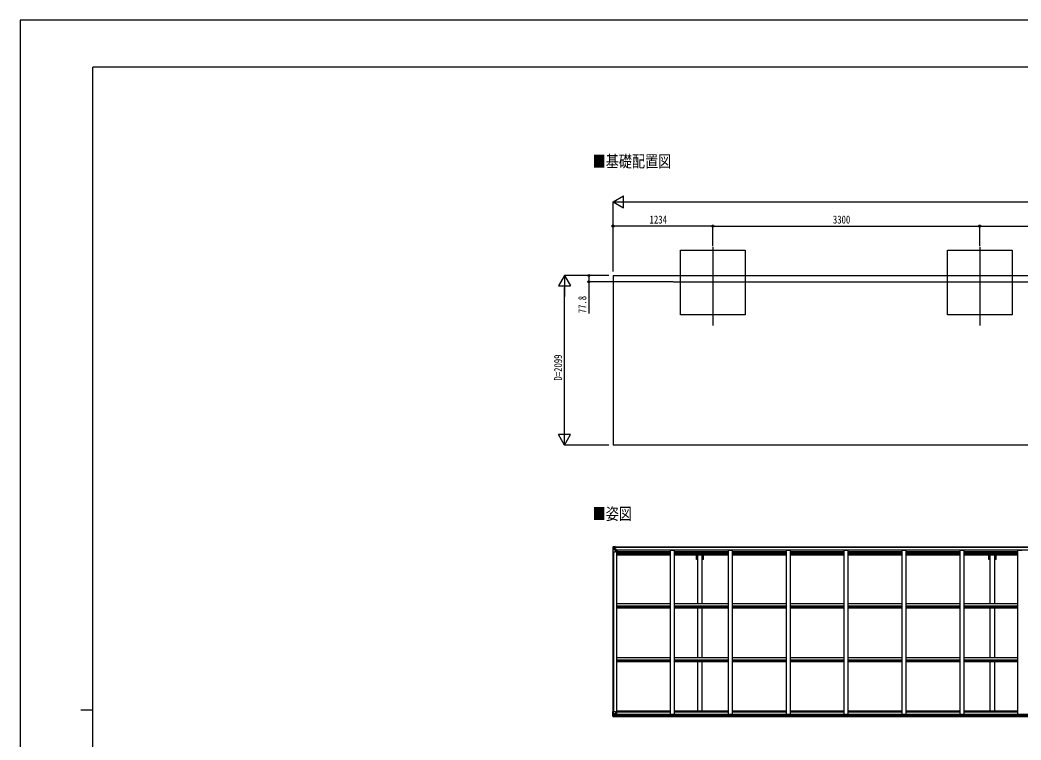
# Model space of a CAD drawing. Units: millimetres, scale not verified. Extents: x -12615 to 12615, y -8910 to 8910.
# Drawn here: x -12615 to -237, y 0 to 8910 of the extents above; entities that cross this region are included whole.
import ezdxf
from ezdxf.enums import TextEntityAlignment as Align

# ---------------------------------------------------------------- set-up
doc = ezdxf.new("R2010")
doc.units = ezdxf.units.MM
doc.header["$LTSCALE"] = 30
for name, color, linetype in [('0-2_USER1', 3, 'Continuous'), ('0-3_YKK_12', 2, 'Continuous'), ('0-4_YKK_13', 4, 'Continuous'), ('0-5_YKK_A1', 4, 'Continuous'), ('0-6_YKK_D', 6, 'Continuous'), ('0-7_YKK_ZWAK', 7, 'Continuous')]:
    doc.layers.add(name, color=color, linetype=linetype)
doc.styles.add('ＭＳ ゴシック', font='')
doc.styles.get('ＭＳ ゴシック').set_extended_font_data('MS Gothic')

msp = doc.modelspace()

# ---------------------------------------------------------------- linework, layer by layer
at = {"layer": '0-3_YKK_12'}
for p, q in [((-4047.77, 6100.43), (-4047.77, 5130.26)), ((-747.77, 6100.43), (-747.77, 5130.26)), ((-4535.73, 5671.14), (5461.37, 5671.14))]:
    msp.add_line(p, q, dxfattribs=at)
at = {"layer": '0-4_YKK_13'}
for p, q in [((-5283.77, 2389.8), (-5283.77, 2389.76)), ((-5282.83, 2390.8), (-5282.83, 2390.8)), ((-5282.83, 2390.76), (-5282.83, 2390.8)), ((-5273.86, 2391.19), (-5281.78, 2390.71)), ((-5280.92, 2389.74), (-5280.92, 2389.68)), ((-5280.92, 2329.09), (-5280.92, 2389.68)), ((-5280.38, 2355.97), (-5276.24, 2368.06)), ((-5280.38, 2355.97), (-5273.77, 2355.76)), ((-5276.96, 2386.3), (-5279.69, 2389.97)), ((-5276.1, 2382.79), (-5273.77, 2382.85)), ((-5276.1, 2369.32), (-5276.1, 2382.79)), ((-5273.77, 2369.29), (-5276.1, 2369.32)), ((-5261.77, 2391.98), (-5273.77, 2391.19)), ((-5273.77, 2382.85), (-5261.77, 2382.85)), ((-5273.77, 2369.29), (-5261.77, 2369.29)), ((-5273.77, 2369.29), (-5273.77, 2369.29)), ((-5273.77, 2355.76), (-5249.77, 2355.76)), ((-5268.29, 2375.65), (-5268.29, 2374.69)), ((-5262.77, 2382.85), (-5261.77, 2382.85)), ((-5255.27, 2392.49), (-5261.77, 2392.09)), ((-5261.77, 2365.99), (-5261.77, 2392.09)), ((-5261.77, 2391.21), (-5255.27, 2391.6)), ((-5260.27, 2386.38), (-5261.77, 2386.38)), ((-5260.27, 2382.85), (-5261.77, 2382.85)), ((-5260.27, 2369.29), (-5261.77, 2369.29)), ((-5260.94, 2365.73), (-5250.59, 2364.08)), ((-5260.94, 2365.1), (-5260.94, 2365.73)), ((-5250.59, 2363.45), (-5260.94, 2365.1)), ((-5255.27, 2390.68), (-5260.27, 2390.59)), ((-5259.77, 2386.02), (-5260.27, 2386.02)), ((-5256.27, 2381.09), (-5260.27, 2381.09)), ((-5256.27, 2372.89), (-5260.27, 2372.89)), ((-5260.16, 2384.72), (-5256.27, 2384.72)), ((-5259.77, 2387.05), (-5259.77, 2385.09)), ((-5251.77, 2387.05), (-5259.77, 2387.05)), ((-5251.77, 2387.02), (-5259.77, 2387.02)), ((-5249.77, 2385.18), (-5259.77, 2385.09)), ((-5259.77, 2384.93), (-5259.77, 2385.09)), ((-5259.77, 2385.09), (-5259.77, 2385.09)), ((-5256.27, 2364.99), (-5256.27, 2384.96)), ((-5255.27, 2391.6), (-5255.27, 2392.49)), ((-5255.27, 2391.09), (-5255.27, 2391.6)), ((-5255.27, 2391.09), (-5255.27, 2390.68)), ((-5255.27, 2390.68), (-5255.27, 2389.86)), ((-5253.27, 2387.8), (-5253.27, 2387.05)), ((-5250.59, 2364.08), (-5250.59, 2363.45)), ((-5250.32, 2364), (-5246.27, 2363.97)), ((-5250.27, 2390.29), (-5250.27, 2389.86)), ((-5249.97, 2390.29), (-5250.27, 2390.29)), ((-5249.97, 2390.29), (-5248.28, 2389.86)), ((-5249.77, 2386.79), (-5244.77, 2386.79)), ((-5249.77, 2385.18), (-5249.77, 2386.79)), ((-5249.77, 2330.09), (-5249.77, 2363.19)), ((-5245.27, 2352.09), (-5249.77, 2352.09)), ((-5245.27, 2363.96), (-5246.27, 2363.97)), ((-5246.27, 2362.23), (-5245.27, 2362.24)), ((-5245.27, 2348.17), (-5245.27, 2363.96)), ((-5244.77, 2387.8), (-5244.77, 2386.79)), ((-5244.77, 2386.79), (-5243.77, 2386.79)), ((-5243.77, 2386.79), (-5243.77, 2387.8)), ((-5243.77, 2386.79), (-5243.77, 2385.22)), ((-5243.77, 2385.11), (-5243.77, 2385.22)), ((-5280.92, 2329.09), (-5250.77, 2329.09)), ((-5229.27, 2348.17), (-5249.77, 2348.17)), ((-5283.45, 354.01), (-5250.45, 354.01)), ((-5283.45, 293.3), (-5283.45, 354.01)), ((-5282.52, 292.35), (-5282.52, 292.3)), ((-5273.55, 291.92), (-5281.47, 292.39)), ((-5280.61, 354.01), (-5280.61, 293.43)), ((-5280.61, 293.36), (-5280.61, 293.43)), ((-5280.07, 327.13), (-5273.45, 327.35)), ((-5280.07, 327.13), (-5275.92, 315.05)), ((-5276.64, 296.8), (-5279.38, 293.14)), ((-5273.45, 313.82), (-5275.79, 313.78)), ((-5275.79, 313.78), (-5275.79, 300.31)), ((-5275.79, 300.31), (-5273.45, 300.25)), ((-5273.45, 327.35), (-5249.45, 327.35)), ((-5273.45, 313.82), (-5273.45, 313.81)), ((-5261.45, 313.81), (-5273.45, 313.81)), ((-5273.45, 300.26), (-5261.45, 300.26)), ((-5261.45, 291.13), (-5273.45, 291.91)), ((-5268.93, 307.45), (-5268.93, 308.41)), ((-5261.45, 317.8), (-5254.95, 317.8)), ((-5261.45, 317.8), (-5261.45, 291.01)), ((-5250.28, 319.66), (-5260.63, 318)), ((-5260.63, 318), (-5260.63, 317.8)), ((-5257.93, 317.8), (-5250.28, 319.02)), ((-5254.95, 317.8), (-5245.95, 317.77)), ((-5254.95, 290.62), (-5254.95, 296.56)), ((-5245.95, 295.99), (-5254.95, 295.93)), ((-5250.28, 319.02), (-5250.28, 319.66)), ((-5249.45, 353.01), (-5249.45, 319.92)), ((-5244.95, 316.86), (-5244.95, 296.7))]:
    msp.add_line(p, q, dxfattribs=at)
for points in [[(-5283.77, 2389.76), (-5283.77, 2329.09), (-5280.92, 2329.09)], [(-5282.83, 2390.8), (-5273.77, 2391.36), (-5261.77, 2392.09)], [(-5270.21, 2376.61), (-5271.17, 2376.61), (-5271.17, 2377.57), (-5270.21, 2377.57)], [(-5269.25, 2378.53), (-5269.25, 2379.49), (-5268.29, 2379.49), (-5268.29, 2378.53)], [(-5268.29, 2374.69), (-5269.25, 2374.69), (-5269.25, 2375.65)], [(-5267.33, 2377.57), (-5266.37, 2377.57), (-5266.37, 2376.61), (-5267.33, 2376.61)], [(-5255.27, 2391.09), (-5260.27, 2391.09), (-5260.27, 2365.63)], [(-5259.77, 2386.02), (-5251.77, 2386.02), (-5251.77, 2387.8)], [(-5244.77, 2385.06), (-5259.77, 2384.93), (-5259.77, 2384.93)], [(-5249.77, 2385.18), (-5249.77, 2385.17), (-5243.77, 2385.22)], [(-5246.27, 2363.97), (-5246.27, 2362.23), (-5249.77, 2362.22)], [(-5282.52, 292.3), (-5273.45, 291.75), (-5254.95, 290.62)], [(-5269.89, 305.53), (-5270.85, 305.53), (-5270.85, 306.49), (-5269.89, 306.49)], [(-5268.93, 308.41), (-5267.97, 308.41), (-5267.97, 307.45)], [(-5267.97, 304.57), (-5267.97, 303.61), (-5268.93, 303.61), (-5268.93, 304.57)], [(-5267.01, 306.49), (-5266.05, 306.49), (-5266.05, 305.53), (-5267.01, 305.53)], [(-5244.95, 296.7), (-5244.97, 296.6), (-5254.95, 296.56)]]:
    msp.add_lwpolyline(points, dxfattribs=at)
for centre in [(-5268.77, 2377.09), (-5268.45, 306.01)]:
    msp.add_circle(centre, 5.3, dxfattribs=at)
for centre, radius, start, end in [((-5282.77, 2389.8), 0.999, 93.4424, 179.95083), ((-5282.77, 2389.8), 1, 93.50017, 180.00079), ((-5282.77, 2389.76), 0.999, 93.4424, 179.95083), ((-5281.61, 2403.41), 12.7, 269.24466, 275.10311), ((-5279.64, 2389.8), 1.28, 131.17831, 182.45895), ((-5270.21, 2378.53), 0.96, 270, 0), ((-5270.21, 2375.65), 0.96, 0, 90), ((-5267.33, 2378.53), 0.96, 180, 270), ((-5267.33, 2375.65), 0.96, 90, 180), ((-5260.83, 2366.67), 0.937, 182.32209, 263.26766), ((-5260.83, 2366.03), 0.937, 182.32209, 263.26766), ((-5259.77, 2387.55), 0.5, 179.99802, 269.99691), ((-5259.77, 2387.52), 0.5, 180.00109, 270.00109), ((-5259.77, 2384.59), 0.5, 90.52895, 180.04464), ((-5259.76, 2384.42), 0.513, 91.88028, 181.04707), ((-5250.7, 2363.15), 0.937, 2.32209, 83.26766), ((-5250.7, 2362.52), 0.937, 2.32209, 83.26766), ((-5244.63, 2392.75), 7.69, 268.96999, 276.43426), ((-5250.77, 2330.09), 1, 270, 0), ((-5282.46, 293.34), 0.999, 180.04917, 266.5576), ((-5282.46, 293.31), 0.999, 180.04917, 266.5576), ((-5282.45, 293.3), 1, 179.99921, 266.49983), ((-5281.3, 279.7), 12.7, 84.89689, 90.75534), ((-5279.33, 293.31), 1.28, 177.54105, 228.82169), ((-5269.89, 307.45), 0.96, 270, 0), ((-5269.89, 304.57), 0.96, 0, 90), ((-5267.01, 307.45), 0.96, 180, 270), ((-5267.01, 304.57), 0.96, 90, 180), ((-5260.52, 317.07), 0.937, 96.73234, 129.06602), ((-5250.45, 353.01), 1, 0, 90), ((-5250.39, 320.59), 0.937, 276.73234, 357.67791), ((-5250.39, 319.95), 0.937, 276.73234, 357.67791)]:
    msp.add_arc(centre, radius, start, end, dxfattribs=at)
for centre, major_axis, ratio, start_param, end_param in [((-5081.83, 2403.11), (201, 12.36), 0.060933, 3.13734627, 3.13784492), ((-5280.83, 2390.88), (2, 0.12), 0.060933, 3.13784492, 4.21192957), ((-5279.66, 2358.32), (0.85, 2.32), 0.403757, 2.3087461, 3.27440486), ((-5280.64, 2387.78), (-0.02, 3), 0.466854, 5.52348971, 6.15750234), ((-5278.97, 2382.71), (0.03, 5), 0.573921, 4.73206034, 5.51591357), ((-5277.5, 2369.34), (0, 3), 0.468246, 4.2703918, 4.70589714), ((-5355.52, 2382.85), (81.75, 0), 0.061163, 0, 0.00077247), ((-5280.52, 292.22), (2, -0.12), 0.060933, 2.07125573, 3.14534039), ((-5081.52, 279.99), (201, -12.36), 0.060933, 3.14534039, 3.14583904), ((-5279.34, 324.78), (0.85, -2.32), 0.403757, 3.00878045, 3.9744392), ((-5280.32, 295.32), (-0.02, -3), 0.466854, 0.12568297, 0.75969559), ((-5278.66, 300.39), (0.03, -5), 0.573921, 0.76727174, 1.55112496), ((-5277.19, 313.76), (0, -3), 0.468246, 1.57728817, 2.01279351), ((-5355.2, 300.26), (81.75, 0), 0.061163, 6.28241284, 6.28318531), ((-5245.95, 316.86), (1, -0.021), 0.906239, 0.01870467, 1.589501), ((-5245.95, 296.7), (1, 0.012), 0.707053, 4.70366366, 6.124411)]:
    msp.add_ellipse(centre, major_axis=major_axis, ratio=ratio, start_param=start_param, end_param=end_param, dxfattribs=at)
at = {"layer": '0-5_YKK_A1'}
for p, q in [((-5281.77, 5748.94), (6214.23, 5748.94)), ((-5281.77, 5748.94), (-5281.77, 3649.94)), ((6214.23, 3649.94), (-5281.77, 3649.94)), ((-5260.27, 2389.86), (458.98, 2389.86)), ((-5260.25, 2387.8), (458.98, 2387.8)), ((-5281.77, 354.01), (-5281.77, 2329.09)), ((-5272.77, 354.01), (-5272.77, 2329.09)), ((-5272.07, 354.01), (-5272.07, 2329.09)), ((-5249.77, 2347.57), (-5236.77, 2347.57)), ((-5236.77, 317.66), (-5236.77, 2347.57)), ((-5236.76, 2334.52), (-4570.77, 2334.52)), ((-5236.76, 2318.08), (-4570.77, 2318.08)), ((-5236.76, 2314.3), (-4570.77, 2314.3)), ((-5236.76, 2302.95), (-4570.77, 2302.95)), ((-5236.76, 2290.13), (-4570.77, 2290.13)), ((433.73, 2349.59), (-5229.27, 2349.59)), ((-5229.27, 2349.59), (-5229.27, 2334.52)), ((-4570.77, 317.66), (-4570.77, 2346.92)), ((-4520.77, 2346.92), (-4570.77, 2346.92)), ((-4520.77, 317.66), (-4520.77, 2346.92)), ((-4520.77, 2334.52), (-3854.77, 2334.52)), ((-4520.77, 2318.08), (-3854.77, 2318.08)), ((-4520.77, 2314.3), (-3854.77, 2314.3)), ((-4520.77, 2302.95), (-3854.77, 2302.95)), ((-4520.77, 2290.13), (-3854.77, 2290.13)), ((-4251.75, 2233.86), (-4251.75, 2290.13)), ((-4234.05, 2233.86), (-4251.75, 2233.86)), ((-4234.05, 1687.57), (-4234.05, 2290.13)), ((-4179.05, 1687.57), (-4179.05, 2290.13)), ((-4161.35, 2233.86), (-4179.05, 2233.86)), ((-4161.35, 2233.86), (-4161.35, 2290.13)), ((-3854.77, 317.66), (-3854.77, 2346.92)), ((-3804.77, 2346.92), (-3854.77, 2346.92)), ((-3804.77, 317.66), (-3804.77, 2346.92)), ((-3804.76, 2334.52), (-3138.77, 2334.52)), ((-3804.76, 2318.08), (-3138.77, 2318.08)), ((-3804.76, 2314.3), (-3138.77, 2314.3)), ((-3804.76, 2302.95), (-3138.77, 2302.95)), ((-3804.76, 2290.13), (-3138.77, 2290.13)), ((-3138.77, 317.66), (-3138.77, 2346.92)), ((-3088.77, 2346.92), (-3138.77, 2346.92)), ((-3088.77, 317.66), (-3088.77, 2346.92)), ((-3088.76, 2334.52), (-2422.77, 2334.52)), ((-3088.76, 2318.08), (-2422.77, 2318.08)), ((-3088.76, 2314.3), (-2422.77, 2314.3)), ((-3088.76, 2302.95), (-2422.77, 2302.95)), ((-3088.76, 2290.13), (-2422.77, 2290.13)), ((-2422.77, 317.66), (-2422.77, 2346.92)), ((-2372.77, 2346.92), (-2422.77, 2346.92)), ((-2372.77, 317.66), (-2372.77, 2346.92)), ((-2372.77, 2334.52), (-1706.77, 2334.52)), ((-2372.77, 2318.08), (-1706.77, 2318.08)), ((-2372.77, 2314.3), (-1706.77, 2314.3)), ((-2372.77, 2302.95), (-1706.77, 2302.95)), ((-2372.77, 2290.13), (-1706.77, 2290.13)), ((-1706.77, 317.66), (-1706.77, 2346.92)), ((-1656.77, 2346.92), (-1706.77, 2346.92)), ((-1656.77, 317.66), (-1656.77, 2346.92)), ((-1656.77, 2334.52), (-990.77, 2334.52)), ((-1656.77, 2318.08), (-990.77, 2318.08)), ((-1656.77, 2314.3), (-990.77, 2314.3)), ((-1656.77, 2302.95), (-990.77, 2302.95)), ((-1656.77, 2290.13), (-990.77, 2290.13)), ((-990.77, 317.66), (-990.77, 2346.92)), ((-940.77, 2346.92), (-990.77, 2346.92)), ((-940.77, 317.66), (-940.77, 2346.92)), ((-940.77, 2334.52), (-274.77, 2334.52)), ((-940.77, 2318.08), (-274.77, 2318.08)), ((-940.77, 2314.3), (-274.77, 2314.3)), ((-940.77, 2302.95), (-274.77, 2302.95)), ((-940.77, 2290.13), (-274.77, 2290.13)), ((-634.97, 2233.86), (-634.97, 2290.13)), ((-617.27, 2233.86), (-634.97, 2233.86)), ((-617.27, 1687.57), (-617.27, 2290.13)), ((-562.27, 1687.57), (-562.27, 2290.13)), ((-544.57, 2233.86), (-562.27, 2233.86)), ((-544.57, 2233.86), (-544.57, 2290.13)), ((-274.77, 317.66), (-274.77, 2346.92)), ((-224.77, 2346.92), (-274.77, 2346.92)), ((-5236.77, 1687.57), (-4570.77, 1687.57)), ((-5236.77, 1658.53), (-4570.77, 1658.53)), ((-5236.77, 1648.8), (-4570.77, 1648.8)), ((-5236.77, 1635.94), (-4570.77, 1635.94)), ((-4520.77, 1687.57), (-3854.77, 1687.57)), ((-4520.77, 1658.53), (-3854.77, 1658.53)), ((-4520.77, 1648.8), (-3854.77, 1648.8)), ((-4520.77, 1635.94), (-3854.77, 1635.94)), ((-4234.05, 1020.11), (-4234.05, 1635.94)), ((-4179.05, 1020.11), (-4179.05, 1635.94)), ((-3804.77, 1687.57), (-3138.77, 1687.57)), ((-3804.77, 1658.53), (-3138.77, 1658.53)), ((-3804.77, 1648.8), (-3138.77, 1648.8)), ((-3804.77, 1635.94), (-3138.77, 1635.94)), ((-3088.77, 1687.57), (-2422.77, 1687.57)), ((-3088.77, 1658.53), (-2422.77, 1658.53)), ((-3088.77, 1648.8), (-2422.77, 1648.8)), ((-3088.77, 1635.94), (-2422.77, 1635.94)), ((-2372.77, 1687.57), (-1706.77, 1687.57)), ((-2372.77, 1658.53), (-1706.77, 1658.53)), ((-2372.77, 1648.8), (-1706.77, 1648.8)), ((-2372.77, 1635.94), (-1706.77, 1635.94)), ((-1656.77, 1687.57), (-990.77, 1687.57)), ((-1656.77, 1658.53), (-990.77, 1658.53)), ((-1656.77, 1648.8), (-990.77, 1648.8)), ((-1656.77, 1635.94), (-990.77, 1635.94)), ((-940.77, 1687.57), (-274.77, 1687.57)), ((-940.77, 1658.53), (-274.77, 1658.53)), ((-940.77, 1648.8), (-274.77, 1648.8)), ((-940.77, 1635.94), (-274.77, 1635.94)), ((-617.27, 1020.11), (-617.27, 1635.94)), ((-562.27, 1020.11), (-562.27, 1635.94)), ((-5236.77, 1020.11), (-4570.77, 1020.11)), ((-5236.77, 990.36), (-4570.77, 990.36)), ((-4520.77, 1020.11), (-3854.77, 1020.11)), ((-4520.77, 990.36), (-3854.77, 990.36)), ((-3804.77, 1020.11), (-3138.77, 1020.11)), ((-3804.77, 990.36), (-3138.77, 990.36)), ((-3088.77, 1020.11), (-2422.77, 1020.11)), ((-3088.77, 990.36), (-2422.77, 990.36)), ((-2372.77, 1020.11), (-1706.77, 1020.11)), ((-2372.77, 990.36), (-1706.77, 990.36)), ((-1656.77, 1020.11), (-990.77, 1020.11)), ((-1656.77, 990.36), (-990.77, 990.36)), ((-940.77, 1020.11), (-274.77, 1020.11)), ((-940.77, 990.36), (-274.77, 990.36)), ((-5236.77, 985.94), (-4570.77, 985.94)), ((-5236.77, 972.92), (-4570.77, 972.92)), ((-4520.77, 985.94), (-3854.77, 985.94)), ((-4520.77, 972.92), (-3854.77, 972.92)), ((-4234.05, 354.9), (-4234.05, 972.92)), ((-4179.05, 354.9), (-4179.05, 972.92)), ((-3804.77, 985.94), (-3138.77, 985.94)), ((-3804.77, 972.92), (-3138.77, 972.92)), ((-3088.77, 985.94), (-2422.77, 985.94)), ((-3088.77, 972.92), (-2422.77, 972.92)), ((-2372.77, 985.94), (-1706.77, 985.94)), ((-2372.77, 972.92), (-1706.77, 972.92)), ((-1656.77, 985.94), (-990.77, 985.94)), ((-1656.77, 972.92), (-990.77, 972.92)), ((-940.77, 985.94), (-274.77, 985.94)), ((-940.77, 972.92), (-274.77, 972.92)), ((-617.27, 354.9), (-617.27, 972.92)), ((-562.27, 354.9), (-562.27, 972.92)), ((-5254.95, 293.16), (459.42, 293.16)), ((-5254.95, 292.22), (459.42, 292.22)), ((-5245.49, 317.66), (449.96, 317.66)), ((-5244.95, 315.31), (449.42, 315.31)), ((-5244.95, 299.65), (449.42, 299.65)), ((-4570.77, 354.9), (-5236.77, 354.9)), ((-4570.77, 345.77), (-5236.77, 345.77)), ((-3854.77, 354.9), (-4520.77, 354.9)), ((-3854.77, 345.77), (-4520.77, 345.77)), ((-3138.77, 354.9), (-3804.77, 354.9)), ((-3138.77, 345.77), (-3804.77, 345.77)), ((-2422.77, 354.9), (-3088.77, 354.9)), ((-2422.77, 345.77), (-3088.77, 345.77)), ((-1706.77, 354.9), (-2372.77, 354.9)), ((-1706.77, 345.77), (-2372.77, 345.77)), ((-990.77, 354.9), (-1656.77, 354.9)), ((-990.77, 345.77), (-1656.77, 345.77)), ((-274.77, 354.9), (-940.77, 354.9)), ((-274.77, 345.77), (-940.77, 345.77))]:
    msp.add_line(p, q, dxfattribs=at)
for points in [[(-3647.77, 5260.34), (-4447.77, 5260.34), (-4447.77, 6060.34), (-3647.77, 6060.34)], [(-347.77, 5260.34), (-1147.77, 5260.34), (-1147.77, 6060.34), (-347.77, 6060.34)]]:
    msp.add_lwpolyline(points, close=True, dxfattribs=at)
at = {"layer": '0-6_YKK_D'}
for p, q in [((-5281.77, 6660.34), (-5151.86, 6735.34)), ((-5151.86, 6585.34), (-5151.86, 6735.34)), ((-5281.77, 5798.94), (-5281.77, 6661.34)), ((-5281.77, 6660.34), (-5151.86, 6585.34)), ((-5281.77, 6660.34), (-5021.96, 6660.34)), ((-5131.77, 6660.34), (6064.23, 6660.34)), ((-5281.77, 5798.94), (-5281.77, 6361.34)), ((-4047.77, 6360.34), (-5281.77, 6360.34)), ((-4047.77, 6111.23), (-4047.77, 6361.34)), ((-4047.77, 6111.23), (-4047.77, 6361.34)), ((-4047.77, 6360.34), (-747.77, 6360.34)), ((-747.77, 6112.23), (-747.77, 6361.34)), ((-747.77, 6112.23), (-747.77, 6361.34)), ((-747.77, 6360.34), (1680.23, 6360.34)), ((-5881.77, 5748.94), (-5956.77, 5619.04)), ((-5331.77, 5748.94), (-5882.77, 5748.94)), ((-5881.77, 5748.94), (-5806.77, 5619.04)), ((-5881.77, 5748.94), (-5881.77, 5489.14)), ((-5331.77, 5748.94), (-5582.77, 5748.94)), ((-5956.77, 5619.04), (-5806.77, 5619.04)), ((-5881.77, 3799.94), (-5881.77, 5598.94)), ((-4536.73, 5671.14), (-5582.77, 5671.14)), ((-5881.77, 3649.94), (-5881.77, 3909.75)), ((-5881.77, 3649.94), (-5956.77, 3779.85)), ((-5806.77, 3779.85), (-5956.77, 3779.85)), ((-5881.77, 3649.94), (-5806.77, 3779.85)), ((-5331.77, 3649.94), (-5882.77, 3649.94))]:
    msp.add_line(p, q, dxfattribs=at)
msp.add_lwpolyline([(-5581.77, 5748.94), (-5581.77, 5671.14), (-5581.77, 5279.74)], dxfattribs=at)
for centre in [(-5281.77, 6360.34), (-4047.77, 6360.34), (-4047.77, 6360.34), (-747.77, 6360.34), (-747.77, 6360.34), (-5581.77, 5748.94), (-5581.77, 5671.14)]:
    msp.add_circle(centre, 12.75, dxfattribs=at)
at = {"layer": '0-7_YKK_ZWAK'}
for p, q in [((11685.06, 8325), (-11714.94, 8325)), ((-11714.94, -7575), (-11714.94, 8325)), ((-11864.94, 375), (-11714.94, 375))]:
    msp.add_line(p, q, dxfattribs=at)
msp.add_lwpolyline([(-12615, -8910), (12615, -8910), (12615, 8910), (-12615, 8910)], close=True, dxfattribs=at)

# ---------------------------------------------------------------- texts
at = {"layer": '0-2_USER1', "style": 'ＭＳ ゴシック', "width": 0.8}
for s, p in [('■基礎配置図', (-5534.2, 7042.67)), ('■姿図', (-5534.2, 2680.43))]:
    msp.add_text(s, height=148.5, dxfattribs=at).set_placement(p, align=Align.BOTTOM_LEFT)
at = {"layer": '0-6_YKK_D', "style": 'ＭＳ ゴシック', "width": 0.8}
for s, p in [('1234', (-4830.37, 6361.34)), ('3300', (-2563.37, 6361.34))]:
    msp.add_text(s, height=98.97, dxfattribs=at).set_placement(p, align=Align.BOTTOM_LEFT)
for s, p in [('77.8', (-5582.77, 5280.74)), ('D=2099', (-5882.77, 4447.44))]:
    msp.add_text(s, height=98.97, rotation=90, dxfattribs=at).set_placement(p, align=Align.BOTTOM_LEFT)

doc.saveas('drawing.dxf')
